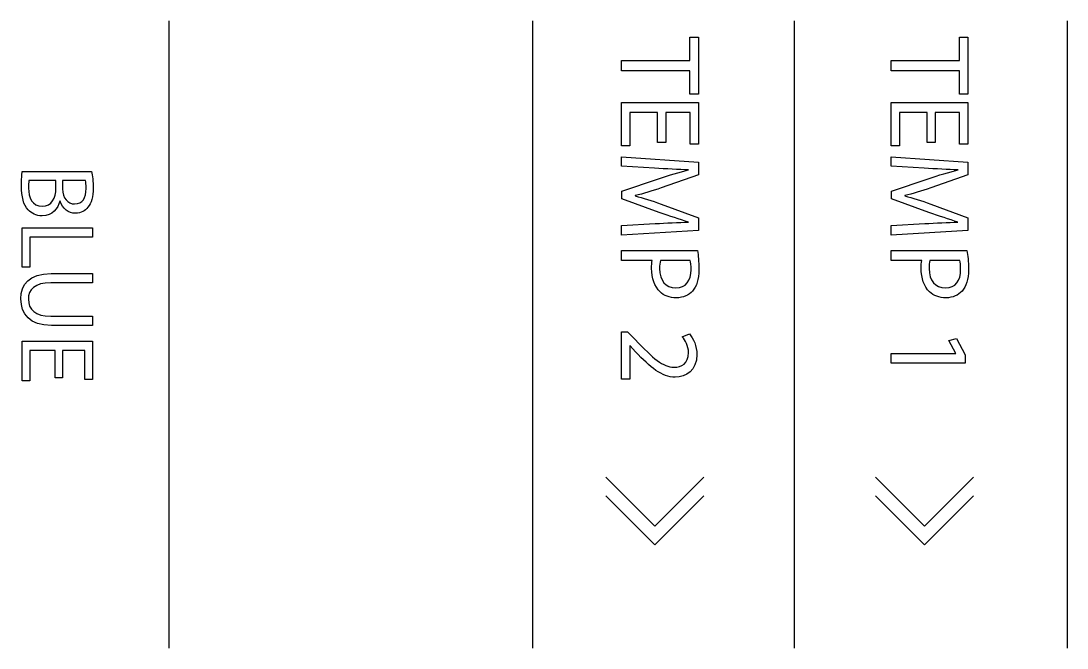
# Model space of a CAD drawing. Header units: millimetres. Extents: x -1166 to -93, y -857 to -63.
# Drawn here: x -945.64 to -906.83, y -592.14 to -568.85 of the extents above; entities that cross this region are included whole.
import ezdxf

# ---------------------------------------------------------------- set-up
doc = ezdxf.new("R2010")
doc.units = ezdxf.units.MM
doc.layers.add('TEXT', color=5, linetype='Continuous', true_color=0x0000ff)

msp = doc.modelspace()

# ---------------------------------------------------------------- linework, layer by layer
at = {"layer": 'TEXT', "color": 5, "lineweight": 25, "true_color": 0x0000ff}
for points in [[(-940.156, -568.853), (-940.156, -592.136)], [(-926.66, -568.853), (-926.66, -592.136)], [(-916.957, -568.853), (-916.957, -592.136)], [(-906.827, -568.853), (-906.827, -592.136)], [(-920.819, -570.327), (-920.819, -569.46), (-920.506, -569.46), (-920.506, -571.571), (-920.819, -571.571), (-920.819, -570.7), (-923.358, -570.7), (-923.358, -570.327), (-920.819, -570.327), (-920.819, -570.327)], [(-910.819, -570.327), (-910.819, -569.46), (-910.505, -569.46), (-910.505, -571.571), (-910.819, -571.571), (-910.819, -570.7), (-913.357, -570.7), (-913.357, -570.327), (-910.819, -570.327), (-910.819, -570.327)], [(-922.021, -573.362), (-922.021, -572.258), (-923.049, -572.258), (-923.049, -573.493), (-923.358, -573.493), (-923.358, -571.885), (-920.506, -571.885), (-920.506, -573.43), (-920.815, -573.43), (-920.815, -572.258), (-921.716, -572.258), (-921.716, -573.362), (-922.021, -573.362), (-922.021, -573.362)], [(-912.02, -573.362), (-912.02, -572.258), (-913.048, -572.258), (-913.048, -573.493), (-913.357, -573.493), (-913.357, -571.885), (-910.505, -571.885), (-910.505, -573.43), (-910.815, -573.43), (-910.815, -572.258), (-911.716, -572.258), (-911.716, -573.362), (-912.02, -573.362), (-912.02, -573.362)], [(-922.135, -574.324), (-923.358, -574.248), (-923.358, -573.896), (-920.506, -574.095), (-920.506, -574.565), (-921.885, -575.051)], [(-912.134, -574.324), (-913.357, -574.248), (-913.357, -573.896), (-910.505, -574.095), (-910.505, -574.565), (-911.885, -575.051)], [(-920.874, -574.387), (-920.874, -574.379)], [(-910.873, -574.387), (-910.873, -574.379)], [(-945.587, -574.44), (-943.017, -574.44), (-943.017, -574.44)], [(-944.341, -575.057), (-944.341, -574.778), (-945.338, -574.778), (-945.338, -574.778)], [(-944.089, -574.778), (-944.089, -575.084)], [(-943.243, -574.778), (-944.089, -574.778), (-944.089, -574.778)], [(-921.957, -575.961), (-923.341, -575.458), (-923.341, -575.179), (-921.982, -574.713)], [(-911.957, -575.961), (-913.34, -575.458), (-913.34, -575.179), (-911.982, -574.713)], [(-944.186, -575.55), (-944.197, -575.55)], [(-922.846, -575.339), (-922.846, -575.348)], [(-912.845, -575.339), (-912.845, -575.348)], [(-921.885, -575.652), (-920.506, -576.16), (-920.506, -576.63), (-923.358, -576.807), (-923.358, -576.444), (-922.105, -576.376), (-922.105, -576.376)], [(-911.885, -575.652), (-910.505, -576.16), (-910.505, -576.63), (-913.357, -576.807), (-913.357, -576.444), (-912.105, -576.376), (-912.105, -576.376)], [(-920.874, -576.329), (-920.874, -576.321)], [(-910.874, -576.329), (-910.874, -576.321)], [(-942.979, -576.539), (-942.979, -576.881), (-945.311, -576.881), (-945.311, -577.999), (-945.595, -577.999), (-945.595, -576.539), (-942.979, -576.539), (-942.979, -576.539)], [(-922.215, -577.744), (-923.358, -577.744), (-923.358, -577.376), (-920.54, -577.376), (-920.54, -577.376)], [(-912.215, -577.744), (-913.357, -577.744), (-913.357, -577.376), (-910.54, -577.376), (-910.54, -577.376)], [(-920.806, -577.744), (-921.915, -577.744), (-921.915, -577.744)], [(-910.806, -577.744), (-911.914, -577.744), (-911.914, -577.744)], [(-944.519, -578.231), (-942.979, -578.231), (-942.979, -578.573), (-942.979, -578.573)], [(-942.979, -578.573), (-944.531, -578.573)], [(-944.531, -579.819), (-942.979, -579.819), (-942.979, -580.16), (-944.508, -580.16)], [(-923.358, -580.394), (-923.129, -580.394), (-922.846, -580.686)], [(-922.837, -581.135), (-923.04, -580.919), (-923.049, -580.919), (-923.049, -582.15), (-923.358, -582.15), (-923.358, -580.394), (-923.358, -580.394)], [(-921.102, -580.585), (-920.84, -580.466)], [(-944.368, -582.097), (-944.368, -581.083), (-945.311, -581.083), (-945.311, -582.217), (-945.595, -582.217), (-945.595, -580.742), (-942.979, -580.742), (-942.979, -582.159), (-943.262, -582.159), (-943.262, -581.083), (-944.089, -581.083), (-944.089, -582.097), (-944.368, -582.097), (-944.368, -582.097)], [(-910.954, -581.202), (-910.954, -581.194), (-911.212, -580.716), (-910.928, -580.644), (-910.607, -581.245), (-910.607, -581.562), (-913.357, -581.562), (-913.357, -581.202), (-910.954, -581.202), (-910.954, -581.202)], [(-920.3, -585.788), (-922.116, -587.605), (-923.933, -585.788)], [(-910.298, -585.788), (-912.115, -587.605), (-913.931, -585.788)], [(-920.3, -586.489), (-922.116, -588.305), (-923.933, -586.489)], [(-910.298, -586.489), (-912.115, -588.305), (-913.931, -586.489)]]:
    msp.add_lwpolyline(points, dxfattribs=at)
for points in [[(-920.874, -574.379), (-921.23, -574.37), (-921.703, -574.349), (-922.135, -574.324)], [(-921.982, -574.713), (-921.576, -574.578), (-921.212, -574.467), (-920.874, -574.387)], [(-910.873, -574.379), (-911.229, -574.37), (-911.703, -574.349), (-912.134, -574.324)], [(-911.982, -574.713), (-911.576, -574.578), (-911.212, -574.467), (-910.873, -574.387)], [(-945.618, -574.964), (-945.618, -574.731), (-945.603, -574.552), (-945.587, -574.44)], [(-945.338, -574.778), (-945.35, -574.847), (-945.354, -574.94), (-945.354, -575.061)], [(-943.219, -575.077), (-943.219, -574.921), (-943.231, -574.832), (-943.243, -574.778)], [(-943.017, -574.44), (-942.983, -574.587), (-942.959, -574.824), (-942.959, -575.057)], [(-945.373, -575.864), (-945.54, -575.686), (-945.618, -575.391), (-945.618, -574.964)], [(-945.354, -575.061), (-945.354, -575.41), (-945.226, -575.732), (-944.846, -575.732)], [(-944.846, -575.732), (-944.492, -575.732), (-944.341, -575.426), (-944.341, -575.057)], [(-944.089, -575.084), (-944.089, -575.437), (-943.898, -575.647), (-943.646, -575.647)], [(-943.646, -575.647), (-943.343, -575.647), (-943.219, -575.418), (-943.219, -575.077)], [(-942.959, -575.057), (-942.959, -575.395), (-943.017, -575.612), (-943.149, -575.771)], [(-921.885, -575.051), (-922.236, -575.17), (-922.549, -575.263), (-922.846, -575.339)], [(-911.885, -575.051), (-912.236, -575.17), (-912.549, -575.263), (-912.845, -575.339)], [(-944.197, -575.55), (-944.255, -575.798), (-944.461, -576.089), (-944.849, -576.089)], [(-943.611, -575.992), (-943.868, -575.992), (-944.089, -575.822), (-944.186, -575.55)], [(-922.846, -575.348), (-922.558, -575.424), (-922.245, -575.525), (-921.885, -575.652)], [(-912.845, -575.348), (-912.557, -575.424), (-912.244, -575.525), (-911.885, -575.652)], [(-944.849, -576.089), (-945.074, -576.089), (-945.249, -576), (-945.373, -575.864)], [(-943.149, -575.771), (-943.251, -575.907), (-943.406, -575.992), (-943.611, -575.992)], [(-922.105, -576.376), (-921.707, -576.355), (-921.225, -576.329), (-920.874, -576.329)], [(-920.874, -576.321), (-921.204, -576.219), (-921.564, -576.105), (-921.957, -575.961)], [(-912.105, -576.376), (-911.707, -576.355), (-911.225, -576.329), (-910.874, -576.329)], [(-910.874, -576.321), (-911.204, -576.219), (-911.563, -576.105), (-911.957, -575.961)], [(-920.54, -577.376), (-920.51, -577.554), (-920.485, -577.786), (-920.485, -578.082)], [(-910.54, -577.376), (-910.51, -577.554), (-910.485, -577.786), (-910.485, -578.082)], [(-922.241, -578.04), (-922.241, -577.93), (-922.236, -577.828), (-922.215, -577.744)], [(-921.915, -577.744), (-921.936, -577.824), (-921.944, -577.926), (-921.944, -578.049)], [(-920.776, -578.091), (-920.776, -577.93), (-920.789, -577.808), (-920.806, -577.744)], [(-912.24, -578.04), (-912.24, -577.93), (-912.236, -577.828), (-912.215, -577.744)], [(-911.914, -577.744), (-911.936, -577.824), (-911.944, -577.926), (-911.944, -578.049)], [(-910.776, -578.091), (-910.776, -577.93), (-910.789, -577.808), (-910.806, -577.744)], [(-945.637, -579.17), (-945.637, -578.635), (-945.335, -578.231), (-944.519, -578.231)], [(-921.927, -578.912), (-922.135, -578.713), (-922.241, -578.4), (-922.241, -578.04)], [(-921.944, -578.049), (-921.944, -578.493), (-921.724, -578.764), (-921.339, -578.764)], [(-921.339, -578.764), (-920.959, -578.764), (-920.776, -578.493), (-920.776, -578.091)], [(-920.485, -578.082), (-920.485, -578.446), (-920.57, -578.713), (-920.722, -578.882)], [(-911.927, -578.912), (-912.135, -578.713), (-912.24, -578.4), (-912.24, -578.04)], [(-911.944, -578.049), (-911.944, -578.493), (-911.724, -578.764), (-911.339, -578.764)], [(-911.339, -578.764), (-910.958, -578.764), (-910.776, -578.493), (-910.776, -578.091)], [(-910.485, -578.082), (-910.485, -578.446), (-910.569, -578.713), (-910.722, -578.882)], [(-944.531, -578.573), (-945.113, -578.573), (-945.362, -578.833), (-945.362, -579.182)], [(-921.317, -579.132), (-921.576, -579.132), (-921.779, -579.056), (-921.927, -578.912)], [(-920.722, -578.882), (-920.857, -579.034), (-921.064, -579.132), (-921.317, -579.132)], [(-911.318, -579.132), (-911.576, -579.132), (-911.779, -579.056), (-911.927, -578.912)], [(-910.722, -578.882), (-910.857, -579.034), (-911.064, -579.132), (-911.318, -579.132)], [(-944.508, -580.16), (-945.311, -580.16), (-945.637, -579.737), (-945.637, -579.17)], [(-945.362, -579.182), (-945.362, -579.566), (-945.106, -579.819), (-944.531, -579.819)], [(-920.87, -581.168), (-920.87, -580.919), (-920.996, -580.712), (-921.102, -580.585)], [(-920.84, -580.466), (-920.683, -580.652), (-920.561, -580.927), (-920.561, -581.24)], [(-922.846, -580.686), (-922.177, -581.389), (-921.822, -581.71), (-921.407, -581.71)], [(-921.36, -582.082), (-921.868, -582.082), (-922.279, -581.714), (-922.837, -581.135)], [(-921.407, -581.71), (-921.128, -581.71), (-920.87, -581.579), (-920.87, -581.168)], [(-920.561, -581.24), (-920.561, -581.833), (-920.967, -582.082), (-921.36, -582.082)]]:
    msp.add_open_spline(points, degree=3, dxfattribs=at)

doc.saveas('drawing.dxf')
